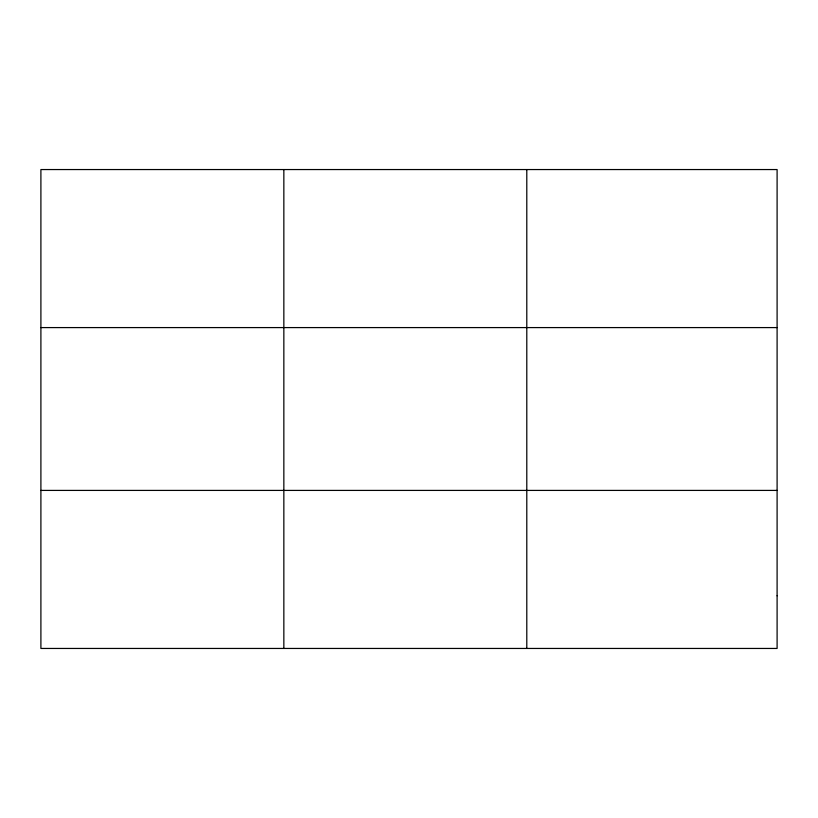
<?xml version="1.0" encoding="UTF-8"?>
<svg xmlns="http://www.w3.org/2000/svg" width="818" height="818" viewBox="0 0 818 818"><rect width="100%" height="100%" fill="white"/><g stroke="black" fill="none" stroke-linecap="round" stroke-linejoin="round"><path stroke-width="1.23" d="M283.846 169.551L283.846 648.449M526.792 169.551L526.792 648.449M40.9 327.589L777.1 327.589M40.9 490.411L777.1 490.411M777.1 595.77L777.1 648.449L40.9 648.449L40.9 169.551L777.1 169.551L777.1 595.77"/></g></svg>
